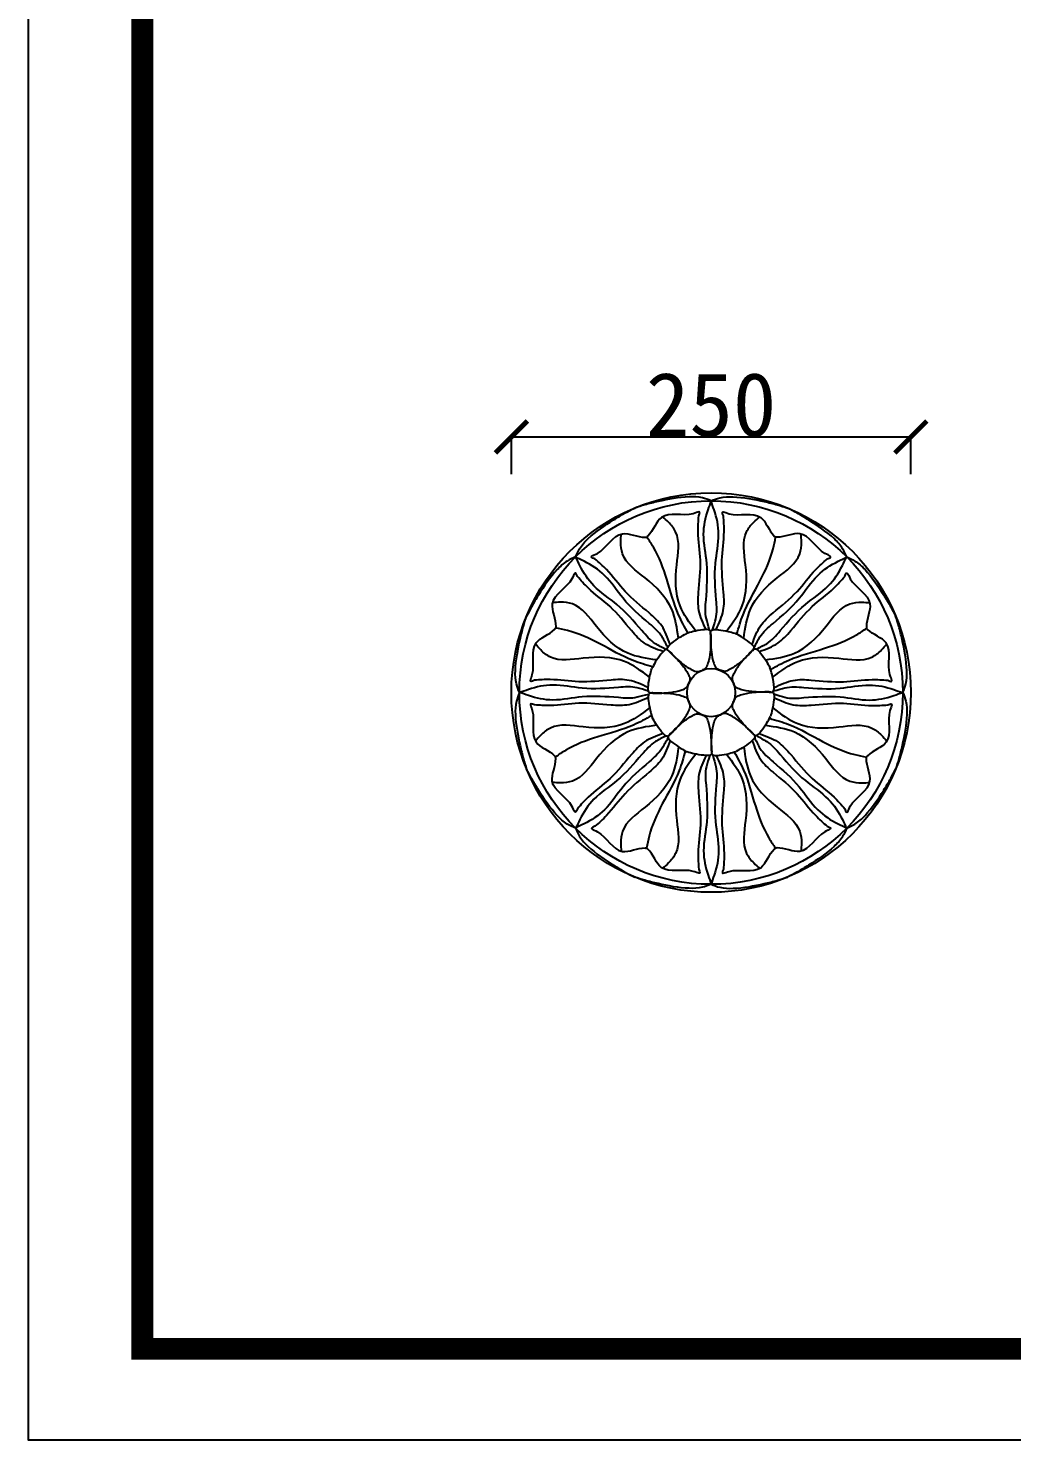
# Model space of a CAD drawing. Extents: x 3172 to 33391, y 13916 to 34175.
# Drawn here: x 13771 to 15002, y 13916 to 15682 of the extents above; entities that cross this region are included whole.
import ezdxf

# ---------------------------------------------------------------- set-up
doc = ezdxf.new("R2010")
doc.units = 0
doc.layers.get('0').update_dxf_attribs({"linetype": 'CONTINUOUS'})
doc.layers.get('DEFPOINTS').update_dxf_attribs({"linetype": 'CONTINUOUS'})
doc.dimstyles.get("Standard").update_dxf_attribs({"dimtxt": 0.18, "dimasz": 0.18, "dimexe": 0.18, "dimexo": 0.0625, "dimgap": 0.09, "dimtad": 0, "dimtih": 1, "dimtoh": 1, "dimdec": 4, "dimzin": 0, "dimdsep": 46, "dimtxsty": 'Standard', "dimcen": 0.09, "dimadec": 0, "dimazin": 0, "dimtfac": 1, "dimtdec": 4, "dimtofl": 0, "dimtmove": 0, "dimatfit": 3, "dimfxl": 1, "dimtolj": 1, "dimtzin": 0, "dimarcsym": 0})

# ---------------------------------------------------------------- blocks, each defined once
blk = doc.blocks.new('_ARCHTICK')
at = {"color": 0, "linetype": 'ByBlock', "const_width": 0.15}
blk.add_lwpolyline([(-0.5, -0.5), (0.5, 0.5)], dxfattribs=at)
blk = doc.blocks.new('*D76')
at = {"color": 0, "linetype": 'ByBlock'}
for p, q in [((21579.1, 19287.82), (21579.1, 19311.21)), ((21579.1, 19311.03), (21829.1, 19311.03)), ((21829.1, 19287.82), (21829.1, 19311.21))]:
    blk.add_line(p, q, dxfattribs=at)
at = {"layer": 'DEFPOINTS', "color": 0, "linetype": 'ByBlock'}
for p in [(21829.1, 19311.03), (21579.1, 19287.76), (21829.1, 19287.76)]:
    blk.add_point(p, dxfattribs=at)
at = {"color": 0, "linetype": 'ByBlock', "xscale": 20, "yscale": 20, "zscale": 20, "rotation": 180}
blk.add_blockref('_ARCHTICK', (21579.1, 19311.03), dxfattribs=at)
at = {"color": 0, "linetype": 'ByBlock', "xscale": 20, "yscale": 20, "zscale": 20}
blk.add_blockref('_ARCHTICK', (21829.1, 19311.03), dxfattribs=at)
at = {"color": 0, "linetype": 'ByBlock', "insert": (21704.1, 19331.12), "char_height": 40, "attachment_point": 5}
blk.add_mtext('\\A1;250', dxfattribs=at)
blk = doc.blocks.new('A$C19F96537')
for radius in [125, 120, 15.09]:
    blk.add_circle((136.06, 125), radius)
for points in [[(136.06, 245), (130.63, 246.85), (122.36, 247.5), (102.84, 244.52), (94.57, 242.46), (88.23, 240.48)], [(136.06, 245), (141.49, 246.85), (149.76, 247.5), (169.28, 244.52), (177.55, 242.46), (183.9, 240.48)], [(51.21, 209.85), (53.74, 215), (59.13, 221.31), (75.03, 233.01), (82.35, 237.4), (88.23, 240.48)], [(220.91, 209.85), (218.38, 215), (212.99, 221.31), (197.09, 233.01), (189.78, 237.4), (183.9, 240.48)], [(51.21, 209.85), (46.06, 207.32), (39.75, 201.93), (28.05, 186.03), (23.67, 178.72), (20.58, 172.84)], [(220.91, 209.85), (226.06, 207.32), (232.37, 201.93), (244.07, 186.03), (248.46, 178.72), (251.55, 172.84)], [(16.06, 125), (14.21, 130.43), (13.56, 138.7), (16.54, 158.22), (18.6, 166.49), (20.58, 172.84)], [(256.06, 125), (257.91, 130.43), (258.56, 138.7), (255.59, 158.22), (253.52, 166.49), (251.55, 172.84)], [(110.03, 150.42), (109.06, 151.53), (108.61, 152.48), (109, 153.5), (111.5, 155.99), (116.48, 159.58), (120.43, 161.82)], [(135.86, 161.38), (135.73, 162.85), (135.36, 163.84), (134.35, 164.26), (130.83, 164.19), (124.78, 163.11), (120.43, 161.82)], [(135.86, 161.38), (135.48, 150.41), (134.07, 143.3), (132.57, 140.29), (130.16, 138.89)], [(135.63, 161.38), (135.73, 162.85), (136.08, 163.84), (137.08, 164.28), (140.61, 164.27), (146.67, 163.3), (151.04, 162.09)], [(135.63, 161.38), (136.2, 150.41), (137.73, 143.33), (139.28, 140.35), (141.71, 138.99)], [(161.64, 150.87), (162.59, 152), (163.03, 152.96), (162.62, 153.97), (160.07, 156.41), (155.03, 159.92), (151.04, 162.09)], [(110.19, 150.58), (109.06, 151.53), (108.1, 151.97), (107.09, 151.55), (104.65, 149.01), (101.14, 143.97), (98.97, 139.98)], [(110.03, 150.42), (118.19, 143.07), (124.28, 139.14), (127.48, 138.13), (130.16, 138.89)], [(110.19, 150.58), (117.68, 142.55), (121.72, 136.53), (122.78, 133.34), (122.07, 130.65)], [(161.64, 150.87), (153.61, 143.38), (147.59, 139.34), (144.41, 138.28), (141.71, 138.99)], [(161.48, 151.03), (154.13, 142.87), (150.2, 136.78), (149.19, 133.58), (149.95, 130.9)], [(161.48, 151.03), (162.59, 152), (163.54, 152.45), (164.56, 152.06), (167.05, 149.56), (170.65, 144.58), (172.88, 140.63)], [(99.68, 124.57), (98.21, 124.67), (97.22, 125.02), (96.78, 126.02), (96.79, 129.55), (97.76, 135.61), (98.97, 139.98)], [(172.44, 125.2), (173.92, 125.33), (174.9, 125.7), (175.32, 126.71), (175.25, 130.23), (174.17, 136.28), (172.88, 140.63)], [(16.06, 125), (14.21, 119.57), (13.56, 111.3), (16.54, 91.78), (18.6, 83.51), (20.58, 77.16)], [(99.68, 124.8), (98.21, 124.67), (97.22, 124.3), (96.8, 123.29), (96.87, 119.77), (97.95, 113.72), (99.24, 109.37)], [(99.68, 124.57), (110.65, 125.14), (117.73, 126.67), (120.71, 128.22), (122.07, 130.65)], [(99.68, 124.8), (110.65, 124.42), (117.76, 123.01), (120.77, 121.51), (122.17, 119.1)], [(172.44, 125.2), (161.47, 125.58), (154.36, 126.99), (151.35, 128.49), (149.95, 130.9)], [(172.44, 125.43), (161.47, 124.86), (154.39, 123.33), (151.41, 121.78), (150.05, 119.35)], [(172.44, 125.43), (173.92, 125.33), (174.91, 124.98), (175.34, 123.98), (175.33, 120.45), (174.36, 114.39), (173.15, 110.02)], [(256.06, 125), (257.91, 119.57), (258.56, 111.3), (255.59, 91.78), (253.52, 83.51), (251.55, 77.16)], [(110.64, 98.97), (117.99, 107.13), (121.92, 113.22), (122.93, 116.42), (122.17, 119.1)], [(161.93, 99.42), (154.44, 107.45), (150.4, 113.47), (149.34, 116.66), (150.05, 119.35)], [(110.64, 98.97), (109.53, 98), (108.58, 97.55), (107.56, 97.94), (105.08, 100.44), (101.48, 105.42), (99.24, 109.37)], [(110.48, 99.13), (118.51, 106.62), (124.53, 110.66), (127.72, 111.72), (130.41, 111.01)], [(136.49, 88.62), (135.92, 99.59), (134.39, 106.67), (132.84, 109.65), (130.41, 111.01)], [(136.26, 88.62), (136.64, 99.59), (138.05, 106.7), (139.55, 109.71), (141.96, 111.11)], [(162.09, 99.58), (153.93, 106.93), (147.84, 110.86), (144.64, 111.87), (141.96, 111.11)], [(161.93, 99.42), (163.06, 98.47), (164.02, 98.03), (165.03, 98.45), (167.47, 100.99), (170.98, 106.03), (173.15, 110.02)], [(110.48, 99.13), (109.53, 98), (109.1, 97.04), (109.51, 96.03), (112.05, 93.59), (117.09, 90.08), (121.08, 87.91)], [(162.09, 99.58), (163.06, 98.47), (163.51, 97.52), (163.12, 96.5), (160.62, 94.01), (155.64, 90.42), (151.69, 88.18)], [(136.49, 88.62), (136.39, 87.15), (136.04, 86.16), (135.04, 85.72), (131.51, 85.73), (125.45, 86.7), (121.08, 87.91)], [(136.26, 88.62), (136.39, 87.15), (136.76, 86.16), (137.77, 85.74), (141.29, 85.81), (147.34, 86.89), (151.69, 88.18)], [(51.21, 40.15), (46.06, 42.68), (39.75, 48.07), (28.05, 63.97), (23.67, 71.28), (20.58, 77.16)], [(220.91, 40.15), (226.06, 42.68), (232.37, 48.07), (244.07, 63.97), (248.46, 71.28), (251.55, 77.16)], [(51.21, 40.15), (53.74, 35), (59.13, 28.69), (75.03, 16.99), (82.35, 12.6), (88.23, 9.52)], [(220.91, 40.15), (218.38, 35), (212.99, 28.69), (197.09, 16.99), (189.78, 12.6), (183.9, 9.52)], [(136.06, 5), (130.63, 3.15), (122.36, 2.5), (102.84, 5.48), (94.57, 7.54), (88.23, 9.52)], [(136.06, 5), (141.49, 3.15), (149.76, 2.5), (169.28, 5.48), (177.55, 7.54), (183.9, 9.52)]]:
    blk.add_spline(points, degree=3)
for points, knots in [([(128.3, 235.57), (130.35, 239.54), (122.31, 233.79), (103.69, 240.19), (99.9, 225.75), (96.01, 222.52), (95.75, 222.32)], [0, 0, 0, 0, 9.230118, 29.143141, 43.562705, 44.565838, 44.565838, 44.565838, 44.565838]), ([(134.95, 164.1), (134.43, 167.04), (132.03, 172.74), (133.19, 186.75), (134.49, 204.3), (130.18, 223.02), (132.86, 236.42), (135.6, 243.03), (136.06, 245)], [0.428951, 0.428951, 0.428951, 0.428951, 7.033949, 18.841141, 41.504343, 60.005635, 75.477472, 81.487385, 81.487385, 81.487385, 81.487385]), ([(136.96, 164.26), (137.69, 167.04), (140.09, 172.74), (138.93, 186.75), (137.63, 204.3), (141.94, 223.02), (139.26, 236.42), (136.52, 243.03), (136.06, 245)], [0.428951, 0.428951, 0.428951, 0.428951, 7.033949, 18.841141, 41.504343, 60.005635, 75.477472, 81.487385, 81.487385, 81.487385, 81.487385]), ([(143.82, 235.57), (141.77, 239.54), (149.81, 233.79), (168.44, 240.19), (172.22, 225.75), (176.11, 222.52), (176.37, 222.32)], [0, 0, 0, 0, 9.230118, 29.143141, 43.562705, 44.565838, 44.565838, 44.565838, 44.565838]), ([(126.47, 163.49), (122.51, 168.74), (113.54, 180.74), (113.57, 203.05), (117.28, 222.23), (110.09, 231.2), (106.92, 233.91), (105.62, 234.96)], [2.161477, 2.161477, 2.161477, 2.161477, 20.484674, 46.324395, 66.941624, 74.430544, 79.45908, 79.45908, 79.45908, 79.45908]), ([(132.91, 164.38), (131.02, 168.61), (127.52, 175.8), (128.31, 190.69), (130.3, 207.02), (127.46, 223), (128.08, 232.28), (128.3, 235.57)], [0.811632, 0.811632, 0.811632, 0.811632, 13.141298, 24.422279, 44.574077, 62.589776, 72.453631, 72.453631, 72.453631, 72.453631]), ([(139.19, 164.41), (141.11, 168.61), (144.6, 175.8), (143.81, 190.69), (141.82, 207.02), (144.66, 223), (144.04, 232.28), (143.82, 235.57)], [0.811632, 0.811632, 0.811632, 0.811632, 13.141298, 24.422279, 44.574077, 62.589776, 72.453631, 72.453631, 72.453631, 72.453631]), ([(145.66, 163.52), (149.61, 168.74), (158.58, 180.74), (158.56, 203.05), (154.84, 222.23), (162.03, 231.2), (165.2, 233.91), (166.5, 234.96)], [2.161477, 2.161477, 2.161477, 2.161477, 20.484674, 46.324395, 66.941624, 74.430544, 79.45908, 79.45908, 79.45908, 79.45908]), ([(63.36, 208.67), (59.1, 210.03), (68.86, 211.64), (77.5, 229.34), (90.39, 221.81), (95.42, 222.28), (95.75, 222.32)], [0, 0, 0, 0, 9.230118, 29.143141, 43.562705, 44.565838, 44.565838, 44.565838, 44.565838]), ([(115.61, 159.02), (114.71, 165.51), (112.57, 180.34), (96.78, 196.09), (80.59, 207.03), (79.33, 218.45), (79.65, 222.62), (79.83, 224.28)], [2.161477, 2.161477, 2.161477, 2.161477, 20.484674, 46.324395, 66.941624, 74.430544, 79.45908, 79.45908, 79.45908, 79.45908]), ([(121.63, 162.2), (119.51, 166), (113.64, 176.59), (108.95, 195.46), (102.75, 212.15), (97.24, 220.26), (95.82, 222.35)], [1.035921, 1.035921, 1.035921, 1.035921, 13.750189, 37.264347, 59.04808, 66.622725, 66.622725, 66.622725, 66.622725]), ([(152.16, 161.51), (153.35, 165.69), (156.69, 177.33), (166.71, 193.99), (174.13, 210.18), (175.97, 219.81), (176.44, 222.29)], [1.035921, 1.035921, 1.035921, 1.035921, 13.750189, 37.264347, 59.04808, 66.622725, 66.622725, 66.622725, 66.622725]), ([(156.49, 159), (157.41, 165.51), (159.55, 180.34), (175.34, 196.09), (191.53, 207.03), (192.79, 218.45), (192.47, 222.62), (192.29, 224.28)], [2.161477, 2.161477, 2.161477, 2.161477, 20.484674, 46.324395, 66.941624, 74.430544, 79.45908, 79.45908, 79.45908, 79.45908]), ([(208.76, 208.67), (213.02, 210.03), (203.26, 211.64), (194.62, 229.34), (181.73, 221.81), (176.7, 222.28), (176.37, 222.32)], [0, 0, 0, 0, 9.230118, 29.143141, 43.562705, 44.565838, 44.565838, 44.565838, 44.565838]), ([(108.94, 153.4), (107.49, 155.87), (105.15, 161.61), (94.43, 170.7), (81.1, 182.18), (70.91, 198.47), (59.54, 206.05), (52.93, 208.79), (51.21, 209.85)], [0.428951, 0.428951, 0.428951, 0.428951, 7.033949, 18.841141, 41.504343, 60.005635, 75.477472, 81.487385, 81.487385, 81.487385, 81.487385]), ([(107.63, 151.87), (105.19, 153.57), (99.45, 155.91), (90.36, 166.63), (78.88, 179.96), (62.59, 190.15), (55.01, 201.52), (52.27, 208.13), (51.21, 209.85)], [0.428951, 0.428951, 0.428951, 0.428951, 7.033949, 18.841141, 41.504343, 60.005635, 75.477472, 81.487385, 81.487385, 81.487385, 81.487385]), ([(110.41, 155.08), (108.79, 159.41), (106.18, 166.96), (95.09, 176.93), (82.13, 187.07), (72.85, 200.37), (65.84, 206.5), (63.36, 208.67)], [0.811632, 0.811632, 0.811632, 0.811632, 13.141298, 24.422279, 44.574077, 62.589776, 72.453631, 72.453631, 72.453631, 72.453631]), ([(161.68, 155.07), (163.33, 159.41), (165.94, 166.96), (177.03, 176.93), (189.99, 187.07), (199.28, 200.37), (206.28, 206.5), (208.76, 208.67)], [0.811632, 0.811632, 0.811632, 0.811632, 13.141298, 24.422279, 44.574077, 62.589776, 72.453631, 72.453631, 72.453631, 72.453631]), ([(162.93, 153.43), (164.63, 155.87), (166.97, 161.61), (177.69, 170.7), (191.02, 182.18), (201.21, 198.47), (212.58, 206.05), (219.19, 208.79), (220.91, 209.85)], [0.428951, 0.428951, 0.428951, 0.428951, 7.033949, 18.841141, 41.504343, 60.005635, 75.477472, 81.487385, 81.487385, 81.487385, 81.487385]), ([(164.46, 152.12), (166.93, 153.57), (172.67, 155.91), (181.76, 166.63), (193.24, 179.96), (209.53, 190.15), (217.11, 201.52), (219.85, 208.13), (220.91, 209.85)], [0.428951, 0.428951, 0.428951, 0.428951, 7.033949, 18.841141, 41.504343, 60.005635, 75.477472, 81.487385, 81.487385, 81.487385, 81.487385]), ([(52.39, 197.7), (51.03, 201.96), (49.42, 192.2), (31.72, 183.56), (39.25, 170.67), (38.78, 165.64), (38.74, 165.31)], [0, 0, 0, 0, 9.230118, 29.143141, 43.562705, 44.565838, 44.565838, 44.565838, 44.565838]), ([(105.99, 150.62), (101.65, 152.27), (94.1, 154.88), (84.13, 165.97), (73.99, 178.93), (60.69, 188.21), (54.56, 195.22), (52.39, 197.7)], [0.811632, 0.811632, 0.811632, 0.811632, 13.141298, 24.422279, 44.574077, 62.589776, 72.453631, 72.453631, 72.453631, 72.453631]), ([(166.14, 150.65), (170.47, 152.27), (178.02, 154.88), (187.99, 165.97), (198.13, 178.93), (211.43, 188.21), (217.56, 195.22), (219.73, 197.7)], [0.811632, 0.811632, 0.811632, 0.811632, 13.141298, 24.422279, 44.574077, 62.589776, 72.453631, 72.453631, 72.453631, 72.453631]), ([(219.73, 197.7), (221.09, 201.96), (222.71, 192.2), (240.4, 183.56), (232.87, 170.67), (233.34, 165.64), (233.38, 165.31)], [0, 0, 0, 0, 9.230118, 29.143141, 43.562705, 44.565838, 44.565838, 44.565838, 44.565838]), ([(102.06, 145.43), (95.56, 146.35), (80.72, 148.49), (64.97, 164.28), (54.03, 180.47), (42.61, 181.73), (38.45, 181.41), (36.78, 181.23)], [2.161477, 2.161477, 2.161477, 2.161477, 20.484674, 46.324395, 66.941624, 74.430544, 79.45908, 79.45908, 79.45908, 79.45908]), ([(170.04, 145.51), (176.57, 146.35), (191.4, 148.49), (207.15, 164.28), (218.09, 180.47), (229.52, 181.73), (233.68, 181.41), (235.34, 181.23)], [2.161477, 2.161477, 2.161477, 2.161477, 20.484674, 46.324395, 66.941624, 74.430544, 79.45908, 79.45908, 79.45908, 79.45908]), ([(25.49, 132.76), (21.52, 130.71), (27.27, 138.75), (20.88, 157.37), (35.31, 161.16), (38.54, 165.05), (38.74, 165.31)], [0, 0, 0, 0, 9.230118, 29.143141, 43.562705, 44.565838, 44.565838, 44.565838, 44.565838]), ([(99.55, 141.1), (95.37, 142.29), (83.73, 145.63), (67.07, 155.65), (50.88, 163.07), (41.26, 164.91), (38.77, 165.38)], [1.035921, 1.035921, 1.035921, 1.035921, 13.750189, 37.264347, 59.04808, 66.622725, 66.622725, 66.622725, 66.622725]), ([(173.26, 139.43), (177.06, 141.55), (187.65, 147.42), (206.52, 152.11), (223.21, 158.31), (231.32, 163.82), (233.41, 165.24)], [1.035921, 1.035921, 1.035921, 1.035921, 13.750189, 37.264347, 59.04808, 66.622725, 66.622725, 66.622725, 66.622725]), ([(246.63, 132.76), (250.6, 130.71), (244.85, 138.75), (251.25, 157.37), (236.81, 161.16), (233.58, 165.05), (233.38, 165.31)], [0, 0, 0, 0, 9.230118, 29.143141, 43.562705, 44.565838, 44.565838, 44.565838, 44.565838]), ([(97.54, 134.6), (92.32, 138.55), (80.32, 147.52), (58.01, 147.5), (38.84, 143.78), (29.86, 150.97), (27.15, 154.14), (26.1, 155.44)], [2.161477, 2.161477, 2.161477, 2.161477, 20.484674, 46.324395, 66.941624, 74.430544, 79.45908, 79.45908, 79.45908, 79.45908]), ([(174.55, 134.59), (179.8, 138.55), (191.8, 147.52), (214.11, 147.5), (233.29, 143.78), (242.26, 150.97), (244.97, 154.14), (246.02, 155.44)], [2.161477, 2.161477, 2.161477, 2.161477, 20.484674, 46.324395, 66.941624, 74.430544, 79.45908, 79.45908, 79.45908, 79.45908]), ([(96.65, 128.13), (92.45, 130.05), (85.26, 133.54), (70.37, 132.75), (54.04, 130.76), (38.07, 133.6), (28.78, 132.98), (25.49, 132.76)], [0.811632, 0.811632, 0.811632, 0.811632, 13.141298, 24.422279, 44.574077, 62.589776, 72.453631, 72.453631, 72.453631, 72.453631]), ([(175.44, 128.15), (179.68, 130.05), (186.86, 133.54), (201.75, 132.75), (218.09, 130.76), (234.06, 133.6), (243.35, 132.98), (246.63, 132.76)], [0.811632, 0.811632, 0.811632, 0.811632, 13.141298, 24.422279, 44.574077, 62.589776, 72.453631, 72.453631, 72.453631, 72.453631]), ([(96.8, 125.9), (94.02, 126.63), (88.32, 129.03), (74.31, 127.87), (56.76, 126.57), (38.04, 130.88), (24.64, 128.2), (18.03, 125.46), (16.06, 125)], [0.428951, 0.428951, 0.428951, 0.428951, 7.033949, 18.841141, 41.504343, 60.005635, 75.477472, 81.487385, 81.487385, 81.487385, 81.487385]), ([(96.96, 123.89), (94.02, 123.37), (88.32, 120.97), (74.31, 122.13), (56.76, 123.43), (38.04, 119.12), (24.64, 121.8), (18.03, 124.54), (16.06, 125)], [0.428951, 0.428951, 0.428951, 0.428951, 7.033949, 18.841141, 41.504343, 60.005635, 75.477472, 81.487385, 81.487385, 81.487385, 81.487385]), ([(175.16, 126.11), (178.1, 126.63), (183.8, 129.03), (197.81, 127.87), (215.36, 126.57), (234.08, 130.88), (247.48, 128.2), (254.09, 125.46), (256.06, 125)], [0.428951, 0.428951, 0.428951, 0.428951, 7.033949, 18.841141, 41.504343, 60.005635, 75.477472, 81.487385, 81.487385, 81.487385, 81.487385]), ([(175.32, 124.1), (178.1, 123.37), (183.8, 120.97), (197.81, 122.13), (215.36, 123.43), (234.08, 119.12), (247.48, 121.8), (254.09, 124.54), (256.06, 125)], [0.428951, 0.428951, 0.428951, 0.428951, 7.033949, 18.841141, 41.504343, 60.005635, 75.477472, 81.487385, 81.487385, 81.487385, 81.487385]), ([(25.49, 117.24), (21.52, 119.29), (27.27, 111.25), (20.88, 92.63), (35.31, 88.84), (38.54, 84.95), (38.74, 84.69)], [0, 0, 0, 0, 9.230118, 29.143141, 43.562705, 44.565838, 44.565838, 44.565838, 44.565838]), ([(96.68, 121.85), (92.45, 119.95), (85.26, 116.46), (70.37, 117.25), (54.04, 119.24), (38.07, 116.4), (28.78, 117.02), (25.49, 117.24)], [0.811632, 0.811632, 0.811632, 0.811632, 13.141298, 24.422279, 44.574077, 62.589776, 72.453631, 72.453631, 72.453631, 72.453631]), ([(97.57, 115.41), (92.32, 111.45), (80.32, 102.48), (58.01, 102.5), (38.84, 106.22), (29.86, 99.03), (27.15, 95.86), (26.1, 94.56)], [2.161477, 2.161477, 2.161477, 2.161477, 20.484674, 46.324395, 66.941624, 74.430544, 79.45908, 79.45908, 79.45908, 79.45908]), ([(174.58, 115.4), (179.8, 111.45), (191.8, 102.48), (214.11, 102.5), (233.29, 106.22), (242.26, 99.03), (244.97, 95.86), (246.02, 94.56)], [2.161477, 2.161477, 2.161477, 2.161477, 20.484674, 46.324395, 66.941624, 74.430544, 79.45908, 79.45908, 79.45908, 79.45908]), ([(175.47, 121.87), (179.68, 119.95), (186.86, 116.46), (201.75, 117.25), (218.09, 119.24), (234.06, 116.4), (243.35, 117.02), (246.63, 117.24)], [0.811632, 0.811632, 0.811632, 0.811632, 13.141298, 24.422279, 44.574077, 62.589776, 72.453631, 72.453631, 72.453631, 72.453631]), ([(246.63, 117.24), (250.6, 119.29), (244.85, 111.25), (251.25, 92.63), (236.81, 88.84), (233.58, 84.95), (233.38, 84.69)], [0, 0, 0, 0, 9.230118, 29.143141, 43.562705, 44.565838, 44.565838, 44.565838, 44.565838]), ([(98.77, 110.54), (95.06, 108.45), (84.47, 102.58), (65.6, 97.89), (48.91, 91.69), (40.8, 86.18), (38.71, 84.76)], [1.035921, 1.035921, 1.035921, 1.035921, 13.750189, 37.264347, 59.04808, 66.622725, 66.622725, 66.622725, 66.622725]), ([(172.57, 108.9), (176.75, 107.71), (188.39, 104.37), (205.05, 94.35), (221.24, 86.93), (230.87, 85.09), (233.35, 84.62)], [1.035921, 1.035921, 1.035921, 1.035921, 13.750189, 37.264347, 59.04808, 66.622725, 66.622725, 66.622725, 66.622725]), ([(102.04, 104.55), (95.56, 103.65), (80.72, 101.51), (64.97, 85.72), (54.03, 69.53), (42.61, 68.27), (38.45, 68.59), (36.78, 68.77)], [2.161477, 2.161477, 2.161477, 2.161477, 20.484674, 46.324395, 66.941624, 74.430544, 79.45908, 79.45908, 79.45908, 79.45908]), ([(107.66, 97.88), (105.19, 96.43), (99.45, 94.09), (90.36, 83.37), (78.88, 70.04), (62.59, 59.85), (55.01, 48.48), (52.27, 41.87), (51.21, 40.15)], [0.428951, 0.428951, 0.428951, 0.428951, 7.033949, 18.841141, 41.504343, 60.005635, 75.477472, 81.487385, 81.487385, 81.487385, 81.487385]), ([(105.98, 99.35), (101.65, 97.73), (94.1, 95.12), (84.13, 84.03), (73.99, 71.07), (60.69, 61.79), (54.56, 54.78), (52.39, 52.3)], [0.811632, 0.811632, 0.811632, 0.811632, 13.141298, 24.422279, 44.574077, 62.589776, 72.453631, 72.453631, 72.453631, 72.453631]), ([(164.49, 98.13), (166.93, 96.43), (172.67, 94.09), (181.76, 83.37), (193.24, 70.04), (209.53, 59.85), (217.11, 48.48), (219.85, 41.87), (220.91, 40.15)], [0.428951, 0.428951, 0.428951, 0.428951, 7.033949, 18.841141, 41.504343, 60.005635, 75.477472, 81.487385, 81.487385, 81.487385, 81.487385]), ([(166.13, 99.38), (170.47, 97.73), (178.02, 95.12), (187.99, 84.03), (198.13, 71.07), (211.43, 61.79), (217.56, 54.78), (219.73, 52.3)], [0.811632, 0.811632, 0.811632, 0.811632, 13.141298, 24.422279, 44.574077, 62.589776, 72.453631, 72.453631, 72.453631, 72.453631]), ([(170.06, 104.57), (176.57, 103.65), (191.4, 101.51), (207.15, 85.72), (218.09, 69.53), (229.52, 68.27), (233.68, 68.59), (235.34, 68.77)], [2.161477, 2.161477, 2.161477, 2.161477, 20.484674, 46.324395, 66.941624, 74.430544, 79.45908, 79.45908, 79.45908, 79.45908]), ([(109.2, 96.57), (107.49, 94.13), (105.15, 88.39), (94.43, 79.3), (81.1, 67.82), (70.91, 51.53), (59.54, 43.95), (52.93, 41.21), (51.21, 40.15)], [0.428951, 0.428951, 0.428951, 0.428951, 7.033949, 18.841141, 41.504343, 60.005635, 75.477472, 81.487385, 81.487385, 81.487385, 81.487385]), ([(110.44, 94.93), (108.79, 90.59), (106.18, 83.04), (95.09, 73.07), (82.13, 62.93), (72.85, 49.63), (65.84, 43.5), (63.36, 41.33)], [0.811632, 0.811632, 0.811632, 0.811632, 13.141298, 24.422279, 44.574077, 62.589776, 72.453631, 72.453631, 72.453631, 72.453631]), ([(115.63, 91), (114.71, 84.49), (112.57, 69.66), (96.78, 53.91), (80.59, 42.97), (79.33, 31.55), (79.65, 27.38), (79.83, 25.72)], [2.161477, 2.161477, 2.161477, 2.161477, 20.484674, 46.324395, 66.941624, 74.430544, 79.45908, 79.45908, 79.45908, 79.45908]), ([(119.91, 88.4), (118.77, 84.31), (115.43, 72.67), (105.41, 56.01), (97.99, 39.82), (96.15, 30.19), (95.68, 27.71)], [1.035921, 1.035921, 1.035921, 1.035921, 13.750189, 37.264347, 59.04808, 66.622725, 66.622725, 66.622725, 66.622725]), ([(156.51, 90.98), (157.41, 84.49), (159.55, 69.66), (175.34, 53.91), (191.53, 42.97), (192.79, 31.55), (192.47, 27.38), (192.29, 25.72)], [2.161477, 2.161477, 2.161477, 2.161477, 20.484674, 46.324395, 66.941624, 74.430544, 79.45908, 79.45908, 79.45908, 79.45908]), ([(161.72, 94.92), (163.33, 90.59), (165.94, 83.04), (177.03, 73.07), (189.99, 62.93), (199.28, 49.63), (206.28, 43.5), (208.76, 41.33)], [0.811632, 0.811632, 0.811632, 0.811632, 13.141298, 24.422279, 44.574077, 62.589776, 72.453631, 72.453631, 72.453631, 72.453631]), ([(163.18, 96.6), (164.63, 94.13), (166.97, 88.39), (177.69, 79.3), (191.02, 67.82), (201.21, 51.53), (212.58, 43.95), (219.19, 41.21), (220.91, 40.15)], [0.428951, 0.428951, 0.428951, 0.428951, 7.033949, 18.841141, 41.504343, 60.005635, 75.477472, 81.487385, 81.487385, 81.487385, 81.487385]), ([(52.39, 52.3), (51.03, 48.04), (49.42, 57.8), (31.72, 66.44), (39.25, 79.33), (38.78, 84.36), (38.74, 84.69)], [0, 0, 0, 0, 9.230118, 29.143141, 43.562705, 44.565838, 44.565838, 44.565838, 44.565838]), ([(126.46, 86.48), (122.51, 81.26), (113.54, 69.26), (113.57, 46.95), (117.28, 27.77), (110.09, 18.8), (106.92, 16.09), (105.62, 15.04)], [2.161477, 2.161477, 2.161477, 2.161477, 20.484674, 46.324395, 66.941624, 74.430544, 79.45908, 79.45908, 79.45908, 79.45908]), ([(132.93, 85.59), (131.02, 81.39), (127.52, 74.2), (128.31, 59.31), (130.3, 42.98), (127.46, 27), (128.08, 17.72), (128.3, 14.43)], [0.811632, 0.811632, 0.811632, 0.811632, 13.141298, 24.422279, 44.574077, 62.589776, 72.453631, 72.453631, 72.453631, 72.453631]), ([(135.16, 85.74), (134.43, 82.96), (132.03, 77.26), (133.19, 63.25), (134.49, 45.7), (130.18, 26.98), (132.86, 13.58), (135.6, 6.97), (136.06, 5)], [0.428951, 0.428951, 0.428951, 0.428951, 7.033949, 18.841141, 41.504343, 60.005635, 75.477472, 81.487385, 81.487385, 81.487385, 81.487385]), ([(137.17, 85.9), (137.69, 82.96), (140.09, 77.26), (138.93, 63.25), (137.63, 45.7), (141.94, 26.98), (139.26, 13.58), (136.52, 6.97), (136.06, 5)], [0.428951, 0.428951, 0.428951, 0.428951, 7.033949, 18.841141, 41.504343, 60.005635, 75.477472, 81.487385, 81.487385, 81.487385, 81.487385]), ([(139.21, 85.62), (141.11, 81.39), (144.6, 74.2), (143.81, 59.31), (141.82, 42.98), (144.66, 27), (144.04, 17.72), (143.82, 14.43)], [0.811632, 0.811632, 0.811632, 0.811632, 13.141298, 24.422279, 44.574077, 62.589776, 72.453631, 72.453631, 72.453631, 72.453631]), ([(145.65, 86.51), (149.61, 81.26), (158.58, 69.26), (158.56, 46.95), (154.84, 27.77), (162.03, 18.8), (165.2, 16.09), (166.5, 15.04)], [2.161477, 2.161477, 2.161477, 2.161477, 20.484674, 46.324395, 66.941624, 74.430544, 79.45908, 79.45908, 79.45908, 79.45908]), ([(150.49, 87.8), (152.61, 84), (158.48, 73.41), (163.17, 54.54), (169.37, 37.85), (174.88, 29.74), (176.3, 27.65)], [1.035921, 1.035921, 1.035921, 1.035921, 13.750189, 37.264347, 59.04808, 66.622725, 66.622725, 66.622725, 66.622725]), ([(219.73, 52.3), (221.09, 48.04), (222.71, 57.8), (240.4, 66.44), (232.87, 79.33), (233.34, 84.36), (233.38, 84.69)], [0, 0, 0, 0, 9.230118, 29.143141, 43.562705, 44.565838, 44.565838, 44.565838, 44.565838]), ([(63.36, 41.33), (59.1, 39.97), (68.86, 38.36), (77.5, 20.66), (90.39, 28.19), (95.42, 27.72), (95.75, 27.68)], [0, 0, 0, 0, 9.230118, 29.143141, 43.562705, 44.565838, 44.565838, 44.565838, 44.565838]), ([(208.76, 41.33), (213.02, 39.97), (203.26, 38.36), (194.62, 20.66), (181.73, 28.19), (176.7, 27.72), (176.37, 27.68)], [0, 0, 0, 0, 9.230118, 29.143141, 43.562705, 44.565838, 44.565838, 44.565838, 44.565838]), ([(128.3, 14.43), (130.35, 10.46), (122.31, 16.21), (103.69, 9.81), (99.9, 24.25), (96.01, 27.48), (95.75, 27.68)], [0, 0, 0, 0, 9.230118, 29.143141, 43.562705, 44.565838, 44.565838, 44.565838, 44.565838]), ([(143.82, 14.43), (141.77, 10.46), (149.81, 16.21), (168.44, 9.81), (172.22, 24.25), (176.11, 27.48), (176.37, 27.68)], [0, 0, 0, 0, 9.230118, 29.143141, 43.562705, 44.565838, 44.565838, 44.565838, 44.565838])]:
    blk.add_open_spline(points, degree=3, knots=knots)
dim = blk.add_linear_dim(base=(261.06, 284.92), p1=(11.06, 261.65), p2=(261.06, 261.65), dimstyle='Standard', override={"dimtxt": 40, "dimasz": 20, "dimtad": 1, "dimtih": 0, "dimtoh": 0, "dimdec": 0, "dimblk1": 'ARCHTICK', "dimblk2": 'ARCHTICK', "dimsah": 1, "dimtdec": 0})
dim.commit()
dim.dimension.update_dxf_attribs({"geometry": '*D76', "text_midpoint": (136.06, 305.01), "insert": (-21568.04, -19026.11)})

msp = doc.modelspace()

# ---------------------------------------------------------------- linework, layer by layer
msp.add_lwpolyline([(22702.221, 13915.60471), (22702.221, 20586.55623), (13771.04168, 20586.55623), (13771.04168, 13915.60471)], close=True)
at = {"const_width": 27.3213}
msp.add_lwpolyline([(22588.38223, 14029.44347), (22588.38223, 20472.71746), (13913.86849, 20472.71746), (13913.86849, 14029.44347)], close=True, dxfattribs=at)

# ---------------------------------------------------------------- block references
at = {"xscale": 2, "yscale": 2, "zscale": 2}
msp.add_blockref('A$C19F96537', (14353.62524, 14600.72827), dxfattribs=at)

doc.saveas('drawing.dxf')
